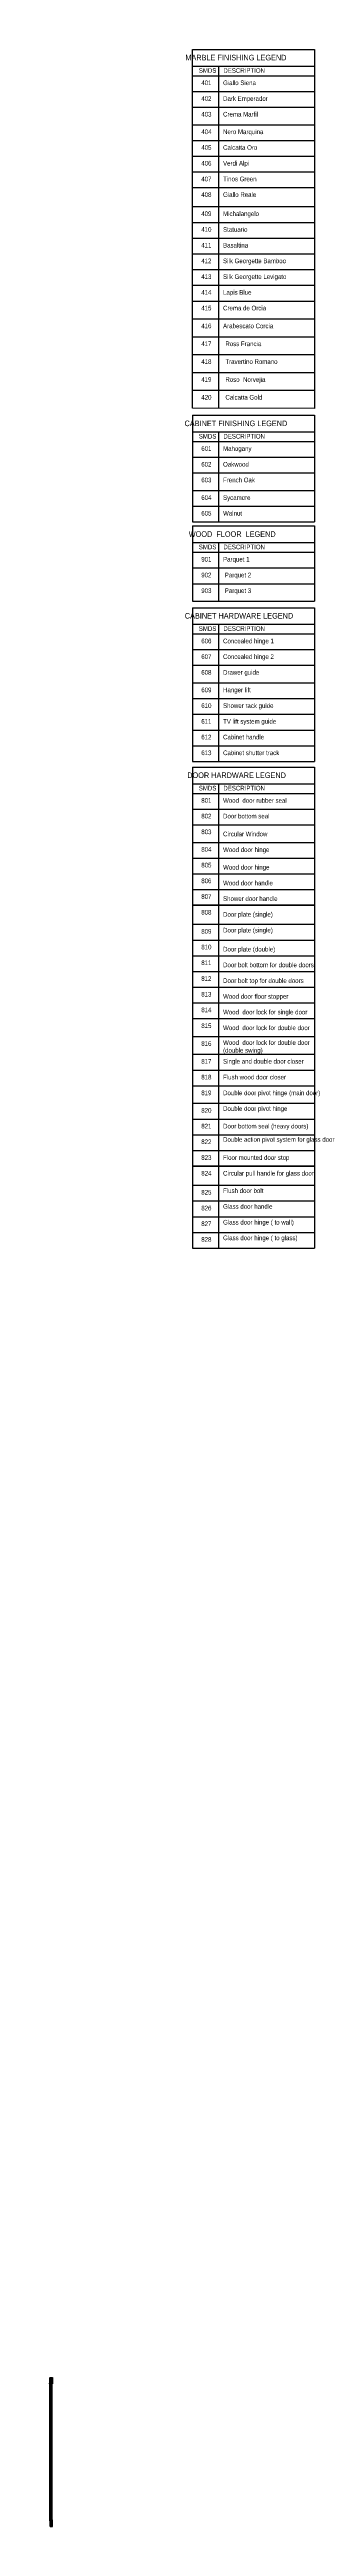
# Model space of a CAD drawing. Header units: inches. Extents: x 274057 to 444617, y 490067 to 635630.
# Drawn here: x 321356 to 324202, y 514545 to 541125 of the extents above; entities that cross this region are included whole.
import ezdxf

# ---------------------------------------------------------------- set-up
doc = ezdxf.new("R2010")
doc.units = ezdxf.units.IN
doc.header["$MEASUREMENT"] = 0
for name, color, linetype in [('CQ SPOT DETAIL DIMENSION', 9, 'Continuous'), ('CQ text label', 3, 'Continuous'), ('CQ-legend tex box', 3, 'Continuous'), ('Layer7', 8, 'Continuous'), ('Wood SECT', 1, 'Continuous')]:
    doc.layers.add(name, color=color, linetype=linetype)
doc.layers.add('CQ Switches and Outlets', color=1, linetype='Continuous', lineweight=50)
doc.styles.add('DIM 50', font='romans.shx', dxfattribs={"width": 0.75, "height": 100})
pattern_1 = [(315, (-259836.3226, 848303.761), (3.535533906, 3.535533906), [])]

# ---------------------------------------------------------------- blocks, each defined once
blk = doc.blocks.new('SMDS')
at = {"layer": 'CQ Switches and Outlets', "color": 2}
for p, q in [((381799, 476018), (383111, 476018)), ((381799, 473217), (383111, 473217))]:
    blk.add_line(p, q, dxfattribs=at)
at = {"layer": 'CQ-legend tex box'}
for p, q in [((381799, 485022), (383111, 485022)), ((381799, 484919), (383111, 484919)), ((382079, 485022), (382079, 481352)), ((381799, 484750), (383111, 484750)), ((381799, 484581), (383111, 484581)), ((381799, 484393), (383111, 484393)), ((381799, 484224), (383111, 484224)), ((381799, 484056), (383111, 484056)), ((381799, 483887), (383111, 483887)), ((381799, 483718), (383111, 483718)), ((381799, 483514), (383111, 483514)), ((381799, 483345), (383111, 483345)), ((381799, 483176), (383111, 483176)), ((381799, 483008), (383111, 483008)), ((381799, 482839), (383111, 482839)), ((381799, 482670), (383111, 482670)), ((381799, 482501), (383111, 482501)), ((381799, 482310), (383111, 482310)), ((381799, 482118), (383111, 482118)), ((381799, 481927), (383111, 481927)), ((381799, 481735), (383111, 481735)), ((381799, 481543), (383111, 481543)), ((381799, 481275), (381799, 480131)), ((381799, 481275), (383111, 481275)), ((383111, 481275), (383111, 480131)), ((381799, 481097), (383111, 481097)), ((381799, 480994), (383111, 480994)), ((382079, 481097), (382079, 480131)), ((381799, 480825), (383111, 480825)), ((381799, 480656), (383111, 480656)), ((381799, 480468), (383111, 480468)), ((381799, 480300), (383111, 480300)), ((381799, 480131), (383111, 480131)), ((381799, 480087), (381799, 479280)), ((381799, 480087), (383111, 480087)), ((383111, 480087), (383111, 479280)), ((381799, 479909), (383111, 479909)), ((381799, 479806), (383111, 479806)), ((382079, 479909), (382079, 479280)), ((381799, 479637), (383111, 479637)), ((381799, 479468), (383111, 479468)), ((381799, 479280), (383111, 479280)), ((381799, 479210), (381799, 477729)), ((381799, 479210), (383111, 479210)), ((381799, 479032), (383111, 479032)), ((382079, 479032), (382079, 477560)), ((383111, 479210), (383111, 477560)), ((381799, 478929), (383111, 478929)), ((381799, 478761), (383111, 478761)), ((381799, 478592), (383111, 478592)), ((381799, 478404), (383111, 478404)), ((381799, 478235), (383111, 478235)), ((381799, 478066), (383111, 478066)), ((381799, 478022), (381799, 477560)), ((381799, 477897), (383111, 477897)), ((381799, 477729), (383111, 477729)), ((381799, 477560), (383111, 477560)), ((381799, 477499), (381799, 474418)), ((381799, 477499), (383111, 477499)), ((383111, 477499), (383111, 474418)), ((381799, 477321), (383111, 477321)), ((381799, 477218), (383111, 477218)), ((382079, 477321), (382079, 474418)), ((381799, 477049), (383111, 477049)), ((381799, 476881), (383111, 476881)), ((381799, 476692), (383111, 476692)), ((381799, 476524), (383111, 476524)), ((381799, 476355), (383111, 476355)), ((381799, 476186), (383111, 476186)), ((381799, 475813), (383111, 475813)), ((381799, 475644), (383111, 475644)), ((381799, 475476), (383111, 475476)), ((381799, 475307), (383111, 475307)), ((381799, 475138), (383111, 475138)), ((381799, 474969), (383111, 474969)), ((381799, 474801), (383111, 474801)), ((381799, 474609), (383111, 474609)), ((381799, 474418), (383111, 474418)), ((381799, 474418), (383111, 474418)), ((381799, 474418), (381799, 472338)), ((381799, 474249), (383111, 474249)), ((382079, 474418), (382079, 472338)), ((383111, 474418), (383111, 472338)), ((381799, 474080), (383111, 474080)), ((381799, 473892), (383111, 473892)), ((381799, 473723), (383111, 473723)), ((381799, 473555), (383111, 473555)), ((381799, 473386), (383111, 473386)), ((381799, 473013), (383111, 473013)), ((381799, 472844), (383111, 472844)), ((381799, 472675), (383111, 472675)), ((381799, 472506), (383111, 472506)), ((381799, 472338), (383111, 472338))]:
    blk.add_line(p, q, dxfattribs=at)
blk.add_lwpolyline([(381799, 485200), (383111, 485200), (383111, 481349), (381799, 481352)], close=True, dxfattribs=at)
at = {"layer": 'CQ text label', "ltscale": 1000, "style": 'DIM 50'}
for s, insert, char_height, width, attachment_point in [('{\\fArial|b0|i0|c0|p34;MARBLE FINISHING LEGEND}', (382267, 485113), 60, 1871.04, 5), ('{\\fArial|b0|i0|c0|p34;SMDS}', (381868, 485000), 50, 946.82, 1), ('{\\fArial|b0|i0|c0|p34;401}', (381895, 484868), 50, 946.82, 1), ('{\\fArial|b0|i0|c0|p34;Giallo Siena}', (382129, 484868), 50, 946.82, 1), ('{\\fArial|b0|i0|c0|p34;DESCRIPTION}', (382132, 485000), 50, 946.82, 1), ('{\\fArial|b0|i0|c0|p34;402}', (381895, 484699), 50, 946.82, 1), ('{\\fArial|b0|i0|c0|p34;Dark Emperador}', (382129, 484699), 50, 946.82, 1), ('{\\fArial|b0|i0|c0|p34;403}', (381895, 484531), 50, 946.82, 1), ('{\\fArial|b0|i0|c0|p34;404}', (381895, 484342), 50, 946.82, 1), ('{\\fArial|b0|i0|c0|p34;Crema Marfil}', (382129, 484531), 50, 946.82, 1), ('{\\fArial|b0|i0|c0|p34;Nero Marquina}', (382129, 484342), 50, 946.82, 1), ('{\\fArial|b0|i0|c0|p34;405}', (381895, 484174), 50, 946.82, 1), ('{\\fArial|b0|i0|c0|p34;Calcatta Oro}', (382129, 484174), 50, 946.82, 1), ('{\\fArial|b0|i0|c0|p34;406}', (381895, 484005), 50, 946.82, 1), ('{\\fArial|b0|i0|c0|p34;407}', (381895, 483836), 50, 946.82, 1), ('{\\fArial|b0|i0|c0|p34;Verdi Alpi}', (382129, 484005), 50, 946.82, 1), ('{\\fArial|b0|i0|c0|p34;Tinos Green}', (382129, 483836), 50, 946.82, 1), ('{\\fArial|b0|i0|c0|p34;408}', (381895, 483668), 50, 946.82, 1), ('{\\fArial|b0|i0|c0|p34;Giallo Reale}', (382129, 483668), 50, 946.82, 1), ('{\\fArial|b0|i0|c0|p34;409}', (381895, 483463), 50, 946.82, 1), ('{\\fArial|b0|i0|c0|p34;410}', (381895, 483294), 50, 946.82, 1), ('{\\fArial|b0|i0|c0|p34;Statuario}', (382129, 483294), 50, 946.82, 1), ('{\\fArial|b0|i0|c0|p34;Michalangelo}', (382129, 483463), 50, 946.82, 1), ('{\\fArial|b0|i0|c0|p34;411}', (381895, 483125), 50, 946.82, 1), ('{\\fArial|b0|i0|c0|p34;Basaltina}', (382129, 483125), 50, 946.82, 1), ('{\\fArial|b0|i0|c0|p34;412}', (381895, 482957), 50, 946.82, 1), ('{\\fArial|b0|i0|c0|p34;413}', (381895, 482788), 50, 946.82, 1), ('{\\fArial|b0|i0|c0|p34;Silk Georgette Bamboo}', (382129, 482957), 50, 946.82, 1), ('{\\fArial|b0|i0|c0|p34;Silk Georgette Levigato}', (382129, 482788), 50, 946.82, 1), ('{\\fArial|b0|i0|c0|p34;414}', (381895, 482619), 50, 946.82, 1), ('{\\fArial|b0|i0|c0|p34;415}', (381895, 482451), 50, 946.82, 1), ('{\\fArial|b0|i0|c0|p34;Crema de Orcia}', (382129, 482451), 50, 946.82, 1), ('{\\fArial|b0|i0|c0|p34;Lapis Blue}', (382129, 482619), 50, 946.82, 1), ('{\\fArial|b0|i0|c0|p34;416}', (381895, 482259), 50, 946.82, 1), ('{\\fArial|b0|i0|c0|p34;Arabescato Corcia}', (382129, 482259), 50, 946.82, 1), ('{\\fArial|b0|i0|c0|p34;417}', (381895, 482067), 50, 946.82, 1), ('{\\fArial|b0|i0|c0|p34;Ross Francia}', (382154, 482067), 50, 946.82, 1), ('{\\fArial|b0|i0|c0|p34;418}', (381895, 481876), 50, 946.82, 1), ('{\\fArial|b0|i0|c0|p34;419}', (381895, 481684), 50, 946.82, 1), ('{\\fArial|b0|i0|c0|p34;Travertino Romano}', (382154, 481876), 50, 946.82, 1), ('{\\fArial|b0|i0|c0|p34;Roso  Norvejia}', (382154, 481684), 50, 946.82, 1), ('{\\fArial|b0|i0|c0|p34;420}', (381895, 481493), 50, 946.82, 1), ('{\\fArial|b0|i0|c0|p34;Calcatta Gold }', (382154, 481493), 50, 946.82, 1), ('{\\fArial|b0|i0|c0|p34;CABINET FINISHING LEGEND}', (382267, 481188), 60, 1871.04, 5), ('{\\fArial|b0|i0|c0|p34;SMDS}', (381868, 481075), 50, 946.82, 1), ('{\\fArial|b0|i0|c0|p34;601}', (381895, 480943), 50, 946.82, 1), ('{\\fArial|b0|i0|c0|p34;Mahogany}', (382129, 480943), 50, 946.82, 1), ('{\\fArial|b0|i0|c0|p34;DESCRIPTION}', (382132, 481075), 50, 946.82, 1), ('{\\fArial|b0|i0|c0|p34;602}', (381895, 480774), 50, 946.82, 1), ('{\\fArial|b0|i0|c0|p34;603}', (381895, 480606), 50, 946.82, 1), ('{\\fArial|b0|i0|c0|p34;Oakwood}', (382129, 480774), 50, 946.82, 1), ('{\\fArial|b0|i0|c0|p34;French Oak}', (382129, 480606), 50, 946.82, 1), ('{\\fArial|b0|i0|c0|p34;604}', (381895, 480417), 50, 946.82, 1), ('{\\fArial|b0|i0|c0|p34;Sycamore}', (382129, 480417), 50, 946.82, 1), ('{\\fArial|b0|i0|c0|p34;605}', (381895, 480249), 50, 946.82, 1), ('{\\fArial|b0|i0|c0|p34;Walnut}', (382129, 480249), 50, 946.82, 1), ('{\\fArial|b0|i0|c0|p34;WOOD  FLOOR  LEGEND}', (382227, 480000), 60, 1871.04, 5), ('{\\fArial|b0|i0|c0|p34;SMDS}', (381868, 479887), 50, 946.82, 1), ('{\\fArial|b0|i0|c0|p34;DESCRIPTION}', (382132, 479887), 50, 946.82, 1), ('{\\fArial|b0|i0|c0|p34;901}', (381895, 479755), 50, 946.82, 1), ('{\\fArial|b0|i0|c0|p34;902}', (381895, 479586), 50, 946.82, 1), ('{\\fArial|b0|i0|c0|p34;Parquet 1}', (382129, 479755), 50, 946.82, 1), ('{\\fArial|b0|i0|c0|p34; Parquet 2}', (382129, 479586), 50, 946.82, 1), ('{\\fArial|b0|i0|c0|p34;903}', (381895, 479418), 50, 946.82, 1), ('{\\fArial|b0|i0|c0|p34; Parquet 3}', (382129, 479418), 50, 946.82, 1), ('{\\fArial|b0|i0|c0|p34;CABINET HARDWARE LEGEND}', (382300, 479123), 60, 1871.04, 5), ('{\\fArial|b0|i0|c0|p34;SMDS}', (381868, 479011), 50, 946.82, 1), ('{\\fArial|b0|i0|c0|p34;DESCRIPTION}', (382132, 479011), 50, 946.82, 1), ('{\\fArial|b0|i0|c0|p34;606}', (381895, 478878), 50, 946.82, 1), ('{\\fArial|b0|i0|c0|p34;607}', (381895, 478710), 50, 946.82, 1), ('{\\fArial|b0|i0|c0|p34;Concealed hinge 1}', (382129, 478878), 50, 946.82, 1), ('{\\fArial|b0|i0|c0|p34;Concealed hinge 2}', (382129, 478710), 50, 946.82, 1), ('{\\fArial|b0|i0|c0|p34;608}', (381895, 478541), 50, 946.82, 1), ('{\\fArial|b0|i0|c0|p34;Drawer guide}', (382129, 478541), 50, 946.82, 1), ('{\\fArial|b0|i0|c0|p34;609}', (381895, 478353), 50, 946.82, 1), ('{\\fArial|b0|i0|c0|p34;610}', (381895, 478184), 50, 946.82, 1), ('{\\fArial|b0|i0|c0|p34;Shower rack guide}', (382129, 478184), 50, 946.82, 1), ('{\\fArial|b0|i0|c0|p34;Hanger lift}', (382129, 478353), 50, 946.82, 1), ('{\\fArial|b0|i0|c0|p34;611}', (381895, 478015), 50, 946.82, 1), ('{\\fArial|b0|i0|c0|p34;TV lift system guide}', (382129, 478015), 50, 946.82, 1), ('{\\fArial|b0|i0|c0|p34;612}', (381895, 477847), 50, 946.82, 1), ('{\\fArial|b0|i0|c0|p34;613}', (381895, 477678), 50, 946.82, 1), ('{\\fArial|b0|i0|c0|p34;Cabinet handle}', (382129, 477847), 50, 946.82, 1), ('{\\fArial|b0|i0|c0|p34;Cabinet shutter track}', (382129, 477678), 50, 946.82, 1), ('{\\fArial|b0|i0|c0|p34;DOOR HARDWARE LEGEND }', (382274, 477412), 60, 1871.04, 5), ('{\\fArial|b0|i0|c0|p34;SMDS}', (381868, 477299), 50, 946.82, 1), ('{\\fArial|b0|i0|c0|p34;801}', (381895, 477167), 50, 946.82, 1), ('{\\fArial|b0|i0|c0|p34;Wood  door rubber seal}', (382129, 477167), 50, 946.82, 1), ('{\\fArial|b0|i0|c0|p34;DESCRIPTION}', (382132, 477299), 50, 946.82, 1), ('{\\fArial|b0|i0|c0|p34;802}', (381895, 476999), 50, 946.82, 1), ('{\\fArial|b0|i0|c0|p34;Door bottom seal}', (382129, 476999), 50, 946.82, 1), ('{\\fArial|b0|i0|c0|p34;803}', (381895, 476830), 50, 946.82, 1), ('{\\fArial|b0|i0|c0|p34;804}', (381895, 476642), 50, 946.82, 1), ('{\\fArial|b0|i0|c0|p34;Wood door hinge}', (382129, 476638), 50, 946.82, 1), ('{\\fArial|b0|i0|c0|p34;Circular Window}', (382129, 476807), 50, 946.82, 1), ('{\\fArial|b0|i0|c0|p34;805}', (381895, 476473), 50, 946.82, 1), ('{\\fArial|b0|i0|c0|p34;Wood door hinge}', (382129, 476450), 50, 946.82, 1), ('{\\fArial|b0|i0|c0|p34;806}', (381895, 476304), 50, 946.82, 1), ('{\\fArial|b0|i0|c0|p34;807}', (381895, 476136), 50, 946.82, 1), ('{\\fArial|b0|i0|c0|p34;Wood door handle}', (382129, 476281), 50, 946.82, 1), ('{\\fArial|b0|i0|c0|p34;Shower door handle}', (382129, 476113), 50, 946.82, 1), ('{\\fArial|b0|i0|c0|p34;808}', (381895, 475967), 50, 946.82, 1), ('{\\fArial|b0|i0|c0|p34;Door plate (single)}', (382129, 475944), 50, 946.82, 1), ('{\\fArial|b0|i0|c0|p34;809}', (381895, 475762), 50, 946.82, 1), ('{\\fArial|b0|i0|c0|p34;810}', (381895, 475594), 50, 946.82, 1), ('{\\fArial|b0|i0|c0|p34;Door plate (single)}', (382129, 475775), 50, 946.82, 1), ('{\\fArial|b0|i0|c0|p34;Door plate (double)}', (382129, 475571), 50, 946.82, 1), ('{\\fArial|b0|i0|c0|p34;811}', (381895, 475425), 50, 946.82, 1), ('{\\fArial|b0|i0|c0|p34;812}', (381895, 475256), 50, 946.82, 1), ('{\\fArial|b0|i0|c0|p34;Door bolt bottom for double doors}', (382129, 475402), 50, 946.82, 1), ('{\\fArial|b0|i0|c0|p34;813}', (381895, 475087), 50, 946.82, 1), ('{\\fArial|b0|i0|c0|p34;Wood door floor stopper}', (382129, 475064), 50, 946.82, 1), ('{\\fArial|b0|i0|c0|p34;Door bolt top for double doors}', (382129, 475233), 50, 946.82, 1), ('{\\fArial|b0|i0|c0|p34;814}', (381895, 474919), 50, 946.82, 1), ('{\\fArial|b0|i0|c0|p34;815}', (381895, 474750), 50, 946.82, 1), ('{\\fArial|b0|i0|c0|p34;Wood  door lock for single door}', (382129, 474896), 50, 946.82, 1), ('{\\fArial|b0|i0|c0|p34;Wood  door lock for double door}', (382129, 474727), 50, 946.82, 1), ('{\\fArial|b0|i0|c0|p34;816}', (381895, 474558), 50, 946.82, 1), ('{\\fArial|b0|i0|c0|p34;Wood  door lock for double door\\P(double swing)}', (382129, 474569), 50, 946.82, 1), ('{\\fArial|b0|i0|c0|p34;817}', (381895, 474367), 50, 946.82, 1), ('{\\fArial|b0|i0|c0|p34;818}', (381895, 474198), 50, 946.82, 1), ('{\\fArial|b0|i0|c0|p34;Single and double door closer}', (382129, 474367), 50, 946.82, 1), ('{\\fArial|b0|i0|c0|p34;Flush wood door closer}', (382129, 474198), 50, 946.82, 1), ('{\\fArial|b0|i0|c0|p34;819}', (381895, 474029), 50, 946.82, 1), ('{\\fArial|b0|i0|c0|p34;Double door pivot hinge (main door)}', (382129, 474029), 50, 946.82, 1), ('{\\fArial|b0|i0|c0|p34;820}', (381895, 473841), 50, 946.82, 1), ('{\\fArial|b0|i0|c0|p34;821}', (381895, 473672), 50, 946.82, 1), ('{\\fArial|b0|i0|c0|p34;Double door pivot hinge }', (382129, 473861), 50, 946.82, 1), ('{\\fArial|b0|i0|c0|p34;Door bottom seal (heavy doors)}', (382129, 473672), 50, 946.82, 1), ('{\\fArial|b0|i0|c0|p34;822}', (381895, 473504), 50, 946.82, 1), ('{\\fArial|b0|i0|c0|p34;Double action pivot system for glass door}', (382129, 473529), 50, 946.82, 1), ('{\\fArial|b0|i0|c0|p34;823}', (381895, 473335), 50, 946.82, 1), ('{\\fArial|b0|i0|c0|p34;824}', (381895, 473166), 50, 946.82, 1), ('{\\fArial|b0|i0|c0|p34;Circular pull handle for glass door}', (382129, 473166), 50, 946.82, 1), ('{\\fArial|b0|i0|c0|p34;Floor mounted door stop}', (382129, 473335), 50, 946.82, 1), ('{\\fArial|b0|i0|c0|p34;825}', (381895, 472962), 50, 946.82, 1), ('{\\fArial|b0|i0|c0|p34;Flush door bolt}', (382129, 472979), 50, 946.82, 1), ('{\\fArial|b0|i0|c0|p34;826}', (381895, 472793), 50, 946.82, 1), ('{\\fArial|b0|i0|c0|p34;827}', (381895, 472624), 50, 946.82, 1), ('{\\fArial|b0|i0|c0|p34;Glass door handle}', (382129, 472810), 50, 946.82, 1), ('{\\fArial|b0|i0|c0|p34;Glass door hinge ( to wall)}', (382129, 472641), 50, 946.82, 1), ('{\\fArial|b0|i0|c0|p34;828}', (381895, 472456), 50, 946.82, 1), ('{\\fArial|b0|i0|c0|p34;Glass door hinge ( to glass)}', (382129, 472473), 50, 946.82, 1)]:
    blk.add_mtext(s, dxfattribs=dict(at, insert=insert, char_height=char_height, width=width, attachment_point=attachment_point))

msp = doc.modelspace()

# ---------------------------------------------------------------- hatches: boundary and pattern name
at = {"layer": 'Layer7'}
h = msp.add_hatch(dxfattribs=at)
h.set_pattern_fill('ANSI31', color=256, scale=40, angle=-90)
h.set_pattern_definition(pattern_1)
edge = h.paths.add_edge_path()
edge.add_arc((321362.1, 516057.8), 4.03, 119.30372, 299.30066)
edge.add_arc((321362.1, 516057.8), 4.03, 119.30072, 299.30366, ccw=False)
edge = h.paths.add_edge_path()
edge.add_line((321359.1, 516075.4), (321360.1, 516075.4))
edge.add_arc((321364.1, 516075.4), 4, 180, 270)
edge.add_line((321364.1, 516071.4), (321364.1, 516068.4))
edge.add_arc((321364.1, 516065.4), 3, 0, 90, ccw=False)
edge.add_line((321367.1, 516065.4), (321372.7, 516065.4))
edge.add_line((321372.7, 516065.4), (321372.7, 516075.4))
edge.add_line((321372.7, 516075.4), (321389.1, 516075.4))
edge.add_line((321389.1, 516075.4), (321389.1, 516145.4))
edge.add_line((321389.1, 516145.4), (321363.1, 516145.4))
edge.add_arc((321359, 516145.5), 4.12, 271.65829, 358.34171, ccw=False)
edge.add_line((321359.1, 516141.4), (321359.1, 516075.4))
h = msp.add_hatch(dxfattribs=at)
h.set_pattern_fill('ANSI31', color=256, scale=20)
h.set_pattern_definition([(45, (-186442.2853, 870007.0723), (-1.767766953, 1.767766953), [])])
h.paths.add_polyline_path([(321372.7, 514615.4), (321378.7, 514615.4), (321386.1, 514615.4), (321386.1, 516075.4), (321372.7, 516075.4)])
h = msp.add_hatch(dxfattribs=at)
h.set_pattern_fill('ANSI31', color=256, scale=40, angle=-90)
h.set_pattern_definition(pattern_1)
edge = h.paths.add_edge_path()
edge.add_arc((321362.1, 514632.9), 4.03, 60.69934, 240.69628, ccw=False)
edge.add_arc((321362.1, 514632.9), 4.03, 60.69634, 240.69928)
edge = h.paths.add_edge_path()
edge.add_line((321359.1, 514615.4), (321360.1, 514615.4))
edge.add_arc((321364.1, 514615.4), 4, 90, 180, ccw=False)
edge.add_line((321364.1, 514619.4), (321364.1, 514622.4))
edge.add_arc((321364.1, 514625.4), 3, 270, 360)
edge.add_line((321367.1, 514625.4), (321372.7, 514625.4))
edge.add_line((321372.7, 514625.4), (321372.7, 514615.4))
edge.add_line((321372.7, 514615.4), (321389.1, 514615.4))
edge.add_line((321389.1, 514615.4), (321389.1, 514545.4))
edge.add_line((321389.1, 514545.4), (321363.1, 514545.4))
edge.add_arc((321359, 514545.2), 4.12, 1.65829, 88.34171)
edge.add_line((321359.1, 514549.4), (321359.1, 514615.4))

# ---------------------------------------------------------------- linework, layer by layer
at = {"color": 8, "elevation": 0}
for points in [[(321356.1, 516075.4), (321356.1, 514615.4)], [(321360.1, 516075.4), (321360.1, 514615.4)], [(321364.1, 516068.4), (321364.1, 514622.4)], [(321367.1, 516065.4), (321367.1, 514625.4)]]:
    msp.add_lwpolyline(points, dxfattribs=at)
at = {"layer": 'Wood SECT', "elevation": 0}
for points in [[(321372.7, 516065.4), (321367.1, 516065.4, 0.4142136), (321364.1, 516068.4), (321364.1, 516071.4, -0.4142136), (321360.1, 516075.4), (321356.1, 516075.4), (321356.1, 516083.4), (321359.1, 516083.4), (321359.1, 516141.4, 0.3973593), (321363.1, 516145.4), (321389.1, 516145.4), (321389.1, 516075.4), (321378.7, 516075.4), (321378.7, 516075.4), (321372.7, 516075.4)], [(321372.7, 514625.4), (321367.1, 514625.4, -0.4142136), (321364.1, 514622.4), (321364.1, 514619.4, 0.4142136), (321360.1, 514615.4), (321356.1, 514615.4), (321356.1, 514607.4), (321359.1, 514607.4), (321359.1, 514549.4, -0.3973593), (321363.1, 514545.4), (321389.1, 514545.4), (321389.1, 514615.4), (321378.7, 514615.4), (321378.7, 514615.4), (321372.7, 514615.4)]]:
    msp.add_lwpolyline(points, format="xyb", close=True, dxfattribs=at)
for points in [[(321372.7, 514615.4), (321372.7, 516075.4)], [(321386.1, 514615.4), (321386.1, 516075.4)]]:
    msp.add_lwpolyline(points, dxfattribs=at)

# ---------------------------------------------------------------- block references
at = {"layer": 'CQ SPOT DETAIL DIMENSION'}
msp.add_blockref('SMDS', (-58908.5, 55925.5), dxfattribs=at)

doc.saveas('drawing.dxf')
